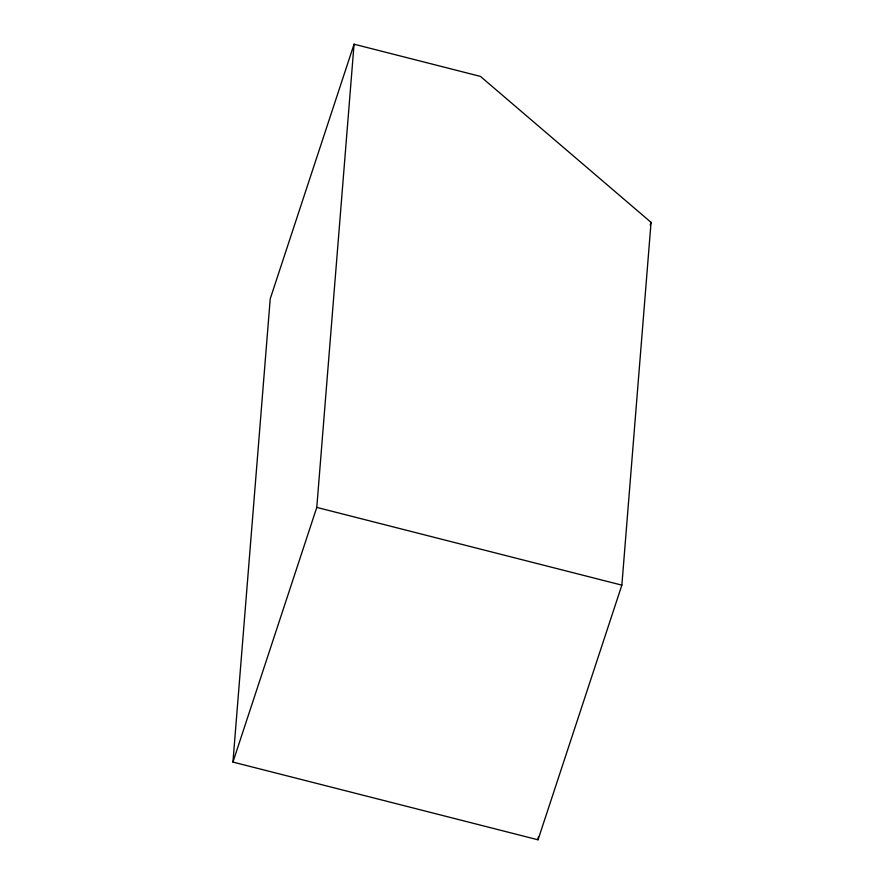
<?xml version="1.0" encoding="UTF-8"?>
<svg xmlns="http://www.w3.org/2000/svg" width="884" height="884" viewBox="0 0 884 884"><rect width="100%" height="100%" fill="white"/><g stroke="black" fill="none" stroke-linecap="round" stroke-linejoin="round"><path stroke-width="1.33" d="M232.945 762.074L270.217 298.858L354.053 44.2L480.432 76.4L651.055 222.359L621.861 585.142L538.036 839.8L232.945 762.074L316.781 507.405L354.053 44.2M538.036 839.8L538.257 837.049M650.193 224.978L651.055 222.359M316.781 507.405L621.861 585.142"/></g></svg>
